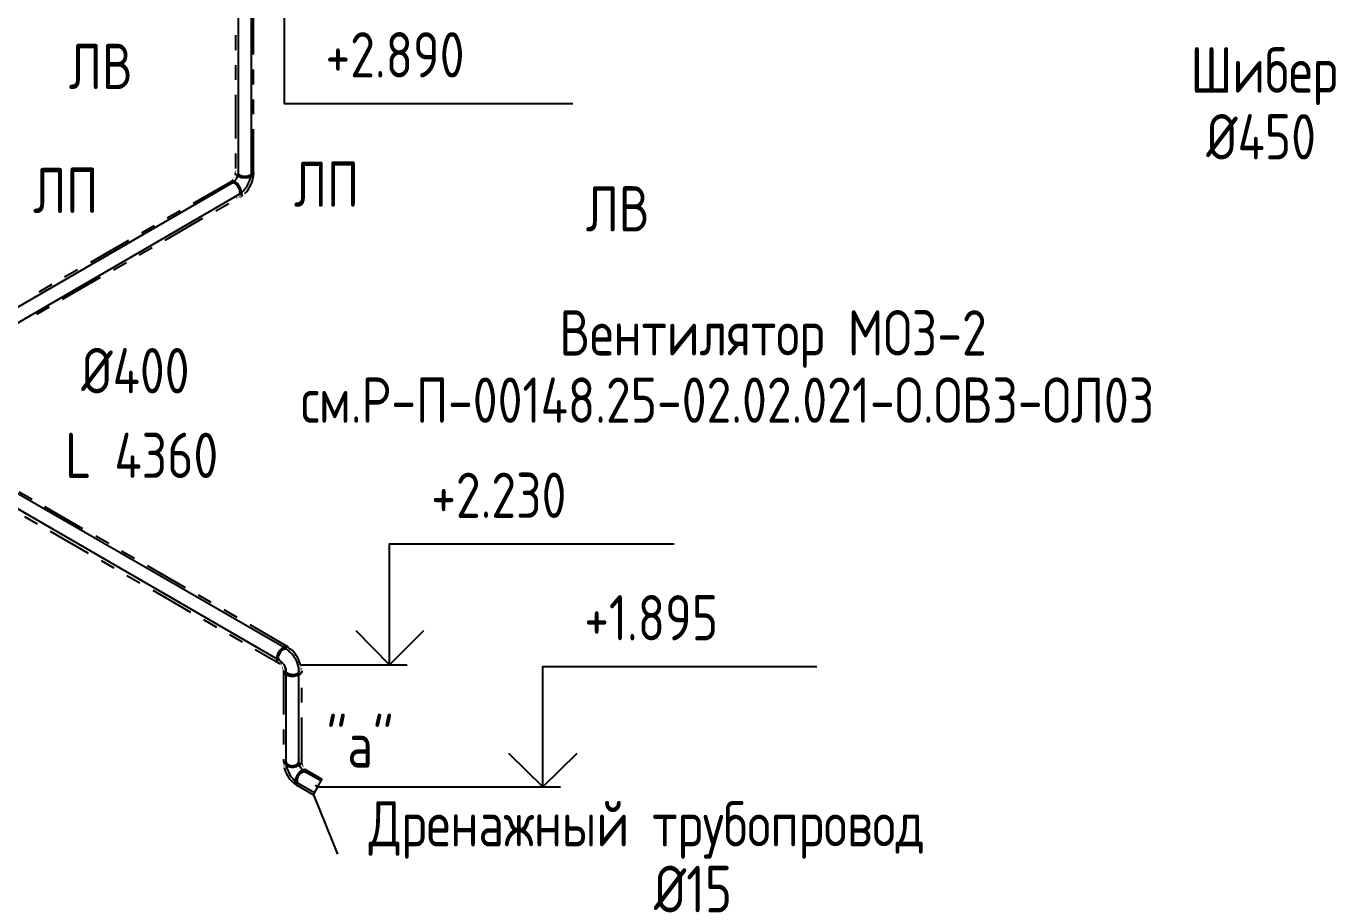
# Model space of a CAD drawing. Header units: metres. Extents: x 20 to 415, y 5 to 292.
# Drawn here: x 256.4 to 286.45, y 145.91 to 165.92 of the extents above; entities that cross this region are included whole.
import ezdxf

# ---------------------------------------------------------------- set-up
doc = ezdxf.new("R2010")
doc.units = ezdxf.units.M
for name, color, linetype in [('ИЗОЛЯЦИЯ', 3, 'Continuous'), ('ОБОЗНАЧЕНИЯ', 7, 'Continuous'), ('ТРУБОПРОВОД', 5, 'Continuous')]:
    doc.layers.add(name, color=color, linetype=linetype)
doc.styles.add('GOST', font='isocpeur.ttf')

msp = doc.modelspace()

# ---------------------------------------------------------------- linework, layer by layer
at = {"layer": 'ИЗОЛЯЦИЯ'}
for points in [[(261.617, 165.266), (261.617, 166.272)], [(261.198, 165.712), (261.198, 165.37)], [(261.198, 165.028), (261.198, 164.686)], [(261.617, 164.582), (261.617, 164.924)], [(261.198, 164.344), (261.198, 163.338)], [(261.617, 163.898), (261.617, 164.24)], [(261.617, 162.551), (261.617, 163.556)], [(261.198, 162.996), (261.198, 162.654)], [(261.229, 162.615), (261.23, 162.615)], [(261.239, 162.622), (261.241, 162.622)], [(261.251, 162.629), (261.253, 162.629)], [(261.567, 162.634), (261.569, 162.634)], [(261.577, 162.629), (261.578, 162.629)], [(261.585, 162.622), (261.587, 162.622)], [(261.593, 162.615), (261.594, 162.615)], [(261.098, 162.349), (260.226, 161.849)], [(261.055, 162.317), (261.057, 162.317)], [(261.06, 162.326), (261.062, 162.326)], [(261.066, 162.334), (261.067, 162.334)], [(261.072, 162.341), (261.074, 162.341)], [(261.08, 162.346), (261.081, 162.346)], [(261.088, 162.348), (261.09, 162.348)], [(261.098, 162.366), (261.098, 162.349)], [(261.098, 162.349), (261.099, 162.349)], [(261.1, 162.366), (261.101, 162.366)], [(261.101, 162.367), (261.103, 162.367)], [(261.104, 162.367), (261.105, 162.367)], [(261.106, 162.368), (261.108, 162.368)], [(261.109, 162.37), (261.11, 162.37)], [(261.111, 162.372), (261.112, 162.372)], [(261.113, 162.375), (261.114, 162.375)], [(261.114, 162.383), (261.116, 162.383)], [(261.114, 162.378), (261.116, 162.378)], [(261.133, 162.36), (261.114, 162.357)], [(261.114, 162.357), (261.116, 162.357)], [(261.125, 162.389), (261.126, 162.389)], [(261.154, 162.358), (261.133, 162.36)], [(261.134, 162.399), (261.136, 162.399)], [(261.144, 162.41), (261.146, 162.41)], [(261.154, 162.423), (261.155, 162.423)], [(261.176, 162.352), (261.154, 162.358)], [(261.163, 162.437), (261.164, 162.437)], [(261.171, 162.453), (261.173, 162.453)], [(261.198, 162.341), (261.176, 162.352)], [(261.179, 162.469), (261.181, 162.469)], [(261.186, 162.485), (261.188, 162.485)], [(261.193, 162.502), (261.194, 162.502)], [(261.198, 162.551), (261.2, 162.551)], [(261.201, 162.531), (261.198, 162.551)], [(261.198, 162.551), (261.2, 162.551)], [(261.198, 162.534), (261.2, 162.534)], [(261.198, 162.533), (261.2, 162.533)], [(261.198, 162.532), (261.2, 162.532)], [(261.198, 162.53), (261.2, 162.53)], [(261.198, 162.528), (261.2, 162.528)], [(261.198, 162.525), (261.2, 162.525)], [(261.198, 162.523), (261.2, 162.523)], [(261.198, 162.521), (261.2, 162.521)], [(261.198, 162.519), (261.2, 162.519)], [(261.198, 162.518), (261.2, 162.518)], [(261.198, 162.517), (261.2, 162.517)], [(261.221, 162.326), (261.198, 162.341)], [(261.199, 162.561), (261.2, 162.561)], [(261.2, 162.57), (261.202, 162.57)], [(261.21, 162.513), (261.201, 162.531)], [(261.203, 162.58), (261.205, 162.58)], [(261.207, 162.59), (261.209, 162.59)], [(261.223, 162.496), (261.21, 162.513)], [(261.213, 162.599), (261.215, 162.599)], [(261.22, 162.607), (261.222, 162.607)], [(261.243, 162.308), (261.221, 162.326)], [(261.241, 162.48), (261.223, 162.496)], [(261.263, 162.467), (261.241, 162.48)], [(261.289, 162.455), (261.263, 162.467)], [(261.317, 162.446), (261.289, 162.455)], [(261.348, 162.439), (261.317, 162.446)], [(261.381, 162.435), (261.348, 162.439)], [(261.416, 162.433), (261.381, 162.435)], [(261.45, 162.435), (261.416, 162.433)], [(261.482, 162.439), (261.45, 162.435)], [(261.511, 162.446), (261.482, 162.439)], [(261.538, 162.455), (261.511, 162.446)], [(261.561, 162.467), (261.538, 162.455)], [(261.554, 162.28), (261.573, 162.325)], [(261.58, 162.48), (261.561, 162.467)], [(261.573, 162.325), (261.589, 162.371)], [(261.589, 162.371), (261.601, 162.419)], [(261.608, 162.513), (261.596, 162.496)], [(261.596, 162.496), (261.598, 162.496)], [(261.599, 162.607), (261.601, 162.607)], [(261.601, 162.419), (261.611, 162.467)], [(261.605, 162.599), (261.606, 162.599)], [(261.615, 162.531), (261.608, 162.513)], [(261.609, 162.59), (261.611, 162.59)], [(261.611, 162.467), (261.617, 162.517)], [(261.613, 162.58), (261.615, 162.58)], [(261.615, 162.57), (261.617, 162.57)], [(261.617, 162.551), (261.615, 162.531)], [(261.617, 162.561), (261.619, 162.561)], [(261.617, 162.546), (261.619, 162.546)], [(261.617, 162.541), (261.619, 162.541)], [(261.617, 162.536), (261.619, 162.536)], [(261.617, 162.532), (261.619, 162.532)], [(261.617, 162.528), (261.619, 162.528)], [(261.617, 162.524), (261.619, 162.524)], [(261.617, 162.521), (261.619, 162.521)], [(261.617, 162.519), (261.619, 162.519)], [(261.617, 162.518), (261.619, 162.518)], [(261.617, 162.517), (261.619, 162.517)], [(261.048, 162.28), (261.05, 162.28)], [(261.05, 162.294), (261.051, 162.294)], [(261.052, 162.306), (261.054, 162.306)], [(261.264, 162.286), (261.243, 162.308)], [(261.282, 162.261), (261.264, 162.286)], [(261.299, 162.232), (261.282, 162.261)], [(261.313, 162.202), (261.299, 162.232)], [(261.299, 161.997), (261.317, 162.009)], [(261.325, 162.172), (261.313, 162.202)], [(261.317, 162.009), (261.318, 162.009)], [(261.334, 162.143), (261.325, 162.172)], [(261.327, 162.009), (261.329, 162.009)], [(261.329, 162.025), (261.338, 162.044)], [(261.34, 162.116), (261.334, 162.143)], [(261.338, 162.044), (261.342, 162.066)], [(261.343, 162.09), (261.34, 162.116)], [(261.34, 162.017), (261.342, 162.017)], [(261.342, 162.066), (261.343, 162.09)], [(261.352, 162.025), (261.354, 162.025)], [(261.364, 162.033), (261.366, 162.033)], [(261.375, 162.042), (261.377, 162.042)], [(261.385, 162.052), (261.387, 162.052)], [(261.396, 162.061), (261.398, 162.061)], [(261.406, 162.071), (261.408, 162.071)], [(261.416, 162.081), (261.45, 162.117)], [(261.45, 162.117), (261.481, 162.155)], [(261.481, 162.155), (261.508, 162.196)], [(261.508, 162.196), (261.533, 162.237)], [(261.533, 162.237), (261.554, 162.28)], [(260.75, 161.681), (261.046, 161.852)], [(261.198, 161.997), (261.2, 161.997)], [(261.208, 161.993), (261.21, 161.993)], [(261.218, 161.989), (261.22, 161.989)], [(261.228, 161.987), (261.23, 161.987)], [(261.239, 161.985), (261.24, 161.985)], [(261.249, 161.985), (261.25, 161.985)], [(261.259, 161.985), (261.26, 161.985)], [(261.269, 161.987), (261.27, 161.987)], [(261.279, 161.989), (261.28, 161.989)], [(261.289, 161.993), (261.29, 161.993)], [(261.299, 161.997), (261.301, 161.997)], [(261.313, 162.003), (261.315, 162.003)], [(259.583, 161.007), (260.454, 161.51)], [(259.929, 161.678), (259.633, 161.508)], [(259.336, 161.337), (259.04, 161.167)], [(258.743, 160.997), (257.871, 160.496)], [(258.991, 160.666), (259.287, 160.836)], [(257.575, 160.326), (257.278, 160.155)], [(258.398, 160.324), (258.695, 160.495)], [(256.982, 159.985), (256.685, 159.815)], [(257.231, 159.65), (258.102, 160.153)], [(256.639, 159.308), (256.935, 159.479)], [(256.53, 155.053), (256.234, 155.224)], [(257.698, 154.381), (256.826, 154.883)], [(256.354, 154.664), (256.651, 154.493)], [(256.947, 154.323), (257.818, 153.82)], [(258.291, 154.04), (257.994, 154.21)], [(258.115, 153.65), (258.411, 153.479)], [(258.884, 153.699), (258.587, 153.869)], [(258.707, 153.308), (259.003, 153.138)], [(260.052, 153.027), (259.18, 153.528)], [(259.3, 152.967), (260.171, 152.465)], [(260.644, 152.686), (260.348, 152.856)], [(261.237, 152.344), (260.941, 152.515)], [(260.467, 152.294), (260.764, 152.123)], [(262.405, 151.672), (261.534, 152.174)], [(261.06, 151.953), (261.356, 151.782)], [(261.653, 151.611), (262.187, 151.303)], [(262.164, 151.496), (262.154, 151.471)], [(262.163, 151.478), (262.174, 151.508)], [(262.176, 151.519), (262.164, 151.496)], [(262.174, 151.508), (262.187, 151.538)], [(262.188, 151.542), (262.176, 151.519)], [(262.187, 151.538), (262.208, 151.567)], [(262.201, 151.562), (262.188, 151.542)], [(262.215, 151.582), (262.201, 151.562)], [(262.208, 151.567), (262.229, 151.594)], [(262.229, 151.6), (262.215, 151.582)], [(262.229, 151.594), (262.251, 151.618)], [(262.243, 151.617), (262.245, 151.617)], [(262.251, 151.618), (262.274, 151.638)], [(262.258, 151.631), (262.259, 151.631)], [(262.273, 151.644), (262.274, 151.644)], [(262.274, 151.638), (262.296, 151.655)], [(262.288, 151.655), (262.289, 151.655)], [(262.296, 151.655), (262.319, 151.668)], [(262.302, 151.66), (262.304, 151.66)], [(262.316, 151.665), (262.318, 151.665)], [(262.319, 151.668), (262.341, 151.677)], [(262.329, 151.67), (262.331, 151.67)], [(262.341, 151.677), (262.363, 151.681)], [(262.341, 151.673), (262.343, 151.673)], [(262.353, 151.676), (262.355, 151.676)], [(262.363, 151.681), (262.385, 151.679)], [(262.364, 151.678), (262.366, 151.678)], [(262.374, 151.679), (262.376, 151.679)], [(262.385, 151.679), (262.405, 151.672)], [(262.385, 151.678), (262.387, 151.678)], [(262.395, 151.676), (262.397, 151.676)], [(262.405, 151.672), (262.407, 151.672)], [(262.405, 151.672), (262.407, 151.672)], [(262.406, 151.668), (262.407, 151.668)], [(262.407, 151.664), (262.409, 151.664)], [(262.409, 151.661), (262.411, 151.661)], [(262.41, 151.666), (262.412, 151.666)], [(262.41, 151.666), (262.412, 151.666)], [(262.412, 151.658), (262.414, 151.658)], [(262.415, 151.658), (262.417, 151.658)], [(262.415, 151.658), (262.417, 151.658)], [(262.416, 151.655), (262.417, 151.655)], [(262.42, 151.653), (262.421, 151.653)], [(262.42, 151.649), (262.421, 151.649)], [(262.42, 151.649), (262.422, 151.649)], [(262.424, 151.65), (262.426, 151.65)], [(262.424, 151.639), (262.426, 151.639)], [(262.424, 151.639), (262.426, 151.639)], [(262.428, 151.628), (262.43, 151.628)], [(262.428, 151.628), (262.43, 151.628)], [(262.429, 151.647), (262.43, 151.647)], [(262.432, 151.617), (262.433, 151.617)], [(262.432, 151.617), (262.433, 151.617)], [(262.434, 151.643), (262.435, 151.643)], [(262.435, 151.605), (262.436, 151.605)], [(262.435, 151.605), (262.436, 151.605)], [(262.437, 151.593), (262.439, 151.593)], [(262.437, 151.593), (262.439, 151.593)], [(262.438, 151.582), (262.44, 151.582)], [(262.438, 151.582), (262.44, 151.582)], [(262.473, 151.612), (262.439, 151.639)], [(262.439, 151.639), (262.44, 151.639)], [(262.439, 151.572), (262.44, 151.572)], [(262.507, 151.581), (262.473, 151.612)], [(262.538, 151.547), (262.507, 151.581)], [(262.568, 151.51), (262.538, 151.547)], [(262.596, 151.471), (262.568, 151.51)], [(262.148, 151.423), (262.147, 151.401)], [(262.147, 151.401), (262.149, 151.381)], [(262.15, 151.446), (262.148, 151.423)], [(262.149, 151.381), (262.152, 151.362)], [(262.154, 151.471), (262.15, 151.446)], [(262.15, 151.396), (262.151, 151.422)], [(262.151, 151.372), (262.15, 151.396)], [(262.151, 151.422), (262.156, 151.449)], [(262.156, 151.35), (262.151, 151.372)], [(262.152, 151.362), (262.153, 151.362)], [(262.156, 151.449), (262.163, 151.478)], [(262.163, 151.331), (262.156, 151.35)], [(262.156, 151.345), (262.158, 151.345)], [(262.162, 151.331), (262.164, 151.331)], [(262.169, 151.319), (262.171, 151.319)], [(262.174, 151.315), (262.175, 151.315)], [(262.178, 151.31), (262.179, 151.31)], [(262.187, 151.303), (262.189, 151.303)], [(262.187, 151.303), (262.189, 151.303)], [(262.187, 151.303), (262.189, 151.303)], [(262.188, 151.303), (262.189, 151.303)], [(262.189, 151.302), (262.191, 151.302)], [(262.191, 151.3), (262.193, 151.3)], [(262.193, 151.299), (262.194, 151.299)], [(262.194, 151.297), (262.196, 151.297)], [(262.197, 151.299), (262.198, 151.299)], [(262.198, 151.295), (262.199, 151.295)], [(262.199, 151.295), (262.201, 151.295)], [(262.202, 151.292), (262.204, 151.292)], [(262.206, 151.295), (262.207, 151.295)], [(262.206, 151.29), (262.208, 151.29)], [(262.207, 151.293), (262.208, 151.293)], [(262.211, 151.288), (262.213, 151.288)], [(262.214, 151.293), (262.216, 151.293)], [(262.214, 151.291), (262.216, 151.291)], [(262.216, 151.287), (262.217, 151.287)], [(262.221, 151.287), (262.222, 151.287)], [(262.222, 151.291), (262.223, 151.291)], [(262.223, 151.291), (262.225, 151.291)], [(262.226, 151.276), (262.228, 151.276)], [(262.229, 151.291), (262.231, 151.291)], [(262.232, 151.291), (262.234, 151.291)], [(262.233, 151.266), (262.234, 151.266)], [(262.237, 151.291), (262.238, 151.291)], [(262.24, 151.256), (262.241, 151.256)], [(262.241, 151.293), (262.243, 151.293)], [(262.245, 151.293), (262.246, 151.293)], [(262.247, 151.246), (262.248, 151.246)], [(262.251, 151.295), (262.253, 151.295)], [(262.253, 151.295), (262.254, 151.295)], [(262.254, 151.236), (262.256, 151.236)], [(262.261, 151.299), (262.263, 151.299)], [(262.261, 151.299), (262.263, 151.299)], [(262.262, 151.226), (262.263, 151.226)], [(262.269, 151.216), (262.271, 151.216)], [(262.271, 151.303), (262.273, 151.303)], [(262.276, 151.206), (262.278, 151.206)], [(262.282, 151.196), (262.284, 151.196)], [(262.621, 151.43), (262.596, 151.471)], [(262.643, 151.387), (262.621, 151.43)], [(262.662, 151.343), (262.643, 151.387)], [(262.657, 151.203), (262.658, 151.203)], [(262.657, 151.203), (262.658, 151.203)], [(262.657, 151.203), (262.658, 151.203)], [(262.657, 151.203), (262.658, 151.203)], [(262.678, 151.298), (262.662, 151.343)], [(262.667, 151.193), (262.668, 151.193)], [(262.667, 151.193), (262.668, 151.193)], [(262.69, 151.253), (262.678, 151.298)], [(262.695, 151.238), (262.697, 151.238)], [(262.7, 151.223), (262.702, 151.223)], [(262.705, 151.208), (262.707, 151.208)], [(262.709, 151.194), (262.711, 151.194)], [(262.288, 151.186), (262.289, 151.186)], [(262.288, 151.181), (262.289, 151.181)], [(262.288, 151.176), (262.289, 151.176)], [(262.288, 151.171), (262.289, 151.171)], [(262.288, 151.166), (262.289, 151.166)], [(262.288, 151.161), (262.289, 151.161)], [(262.288, 151.156), (262.289, 151.156)], [(262.288, 151.151), (262.289, 151.151)], [(262.288, 151.146), (262.289, 151.146)], [(262.288, 151.141), (262.289, 151.141)], [(262.288, 151.136), (262.289, 151.136)], [(262.293, 151.135), (262.294, 151.135)], [(262.296, 151.134), (262.298, 151.134)], [(262.299, 151.132), (262.301, 151.132)], [(262.301, 151.13), (262.303, 151.13)], [(262.303, 151.127), (262.304, 151.127)], [(262.304, 151.125), (262.305, 151.125)], [(262.304, 151.123), (262.306, 151.123)], [(262.305, 151.124), (262.307, 151.124)], [(262.305, 151.124), (262.307, 151.124)], [(262.305, 151.121), (262.306, 151.121)], [(262.305, 151.119), (262.305, 150.113)], [(262.307, 151.099), (262.305, 151.119)], [(262.305, 151.119), (262.306, 151.119)], [(262.305, 151.119), (262.306, 151.119)], [(262.305, 151.119), (262.306, 151.119)], [(262.306, 151.104), (262.308, 151.104)], [(262.307, 151.131), (262.308, 151.131)], [(262.307, 151.131), (262.308, 151.131)], [(262.314, 151.079), (262.307, 151.099)], [(262.309, 151.138), (262.31, 151.138)], [(262.309, 151.138), (262.31, 151.138)], [(262.31, 151.089), (262.312, 151.089)], [(262.312, 151.145), (262.313, 151.145)], [(262.312, 151.145), (262.313, 151.145)], [(262.326, 151.06), (262.314, 151.079)], [(262.315, 151.152), (262.317, 151.152)], [(262.315, 151.152), (262.317, 151.152)], [(262.317, 151.075), (262.319, 151.075)], [(262.319, 151.16), (262.321, 151.16)], [(262.319, 151.16), (262.321, 151.16)], [(262.324, 151.167), (262.325, 151.167)], [(262.324, 151.167), (262.325, 151.167)], [(262.342, 151.043), (262.326, 151.06)], [(262.327, 151.061), (262.328, 151.061)], [(262.328, 151.174), (262.33, 151.174)], [(262.328, 151.174), (262.33, 151.174)], [(262.333, 151.18), (262.335, 151.18)], [(262.333, 151.18), (262.335, 151.18)], [(262.338, 151.048), (262.34, 151.048)], [(262.361, 151.027), (262.342, 151.043)], [(262.352, 151.036), (262.353, 151.036)], [(262.384, 151.013), (262.361, 151.027)], [(262.384, 151.016), (262.367, 151.025)], [(262.367, 151.025), (262.369, 151.025)], [(262.402, 151.008), (262.384, 151.016)], [(262.41, 151.001), (262.384, 151.013)], [(262.422, 151.002), (262.402, 151.008)], [(262.44, 150.992), (262.41, 151.001)], [(262.447, 150.997), (262.422, 151.002)], [(262.472, 150.987), (262.44, 150.992)], [(262.472, 150.994), (262.447, 150.997)], [(262.497, 150.992), (262.472, 150.994)], [(262.506, 150.985), (262.472, 150.987)], [(262.521, 150.992), (262.497, 150.992)], [(262.54, 150.987), (262.506, 150.985)], [(262.546, 150.993), (262.521, 150.992)], [(262.573, 150.992), (262.54, 150.987)], [(262.569, 150.997), (262.546, 150.993)], [(262.592, 151.003), (262.569, 150.997)], [(262.605, 151.001), (262.573, 150.992)], [(262.614, 151.011), (262.592, 151.003)], [(262.633, 151.013), (262.605, 151.001)], [(262.636, 151.022), (262.614, 151.011)], [(262.659, 151.027), (262.633, 151.013)], [(262.657, 151.035), (262.636, 151.022)], [(262.681, 151.043), (262.659, 151.027)], [(262.667, 151.041), (262.668, 151.041)], [(262.677, 151.184), (262.678, 151.184)], [(262.677, 151.184), (262.678, 151.184)], [(262.677, 151.047), (262.678, 151.047)], [(262.699, 151.06), (262.681, 151.043)], [(262.686, 151.176), (262.688, 151.176)], [(262.686, 151.176), (262.688, 151.176)], [(262.686, 151.054), (262.688, 151.054)], [(262.695, 151.168), (262.696, 151.168)], [(262.695, 151.168), (262.696, 151.168)], [(262.695, 151.062), (262.696, 151.062)], [(262.712, 151.079), (262.699, 151.06)], [(262.703, 151.161), (262.704, 151.161)], [(262.703, 151.161), (262.704, 151.161)], [(262.703, 151.071), (262.704, 151.071)], [(262.71, 151.153), (262.711, 151.153)], [(262.71, 151.153), (262.711, 151.153)], [(262.71, 151.08), (262.711, 151.08)], [(262.721, 151.099), (262.712, 151.079)], [(262.713, 151.18), (262.715, 151.18)], [(262.715, 151.146), (262.717, 151.146)], [(262.715, 151.146), (262.717, 151.146)], [(262.715, 151.089), (262.717, 151.089)], [(262.717, 151.166), (262.718, 151.166)], [(262.72, 151.153), (262.721, 151.153)], [(262.72, 151.137), (262.722, 151.137)], [(262.72, 151.137), (262.722, 151.137)], [(262.72, 151.099), (262.722, 151.099)], [(262.724, 151.119), (262.721, 151.099)], [(262.722, 151.141), (262.723, 151.141)], [(262.723, 151.129), (262.725, 151.129)], [(262.723, 151.128), (262.724, 151.128)], [(262.723, 151.128), (262.724, 151.128)], [(262.723, 151.109), (262.724, 151.109)], [(262.724, 151.072), (262.724, 151.119)], [(262.724, 151.119), (262.725, 151.119)], [(262.724, 151.119), (262.725, 151.119)], [(262.724, 150.388), (262.724, 150.73)], [(262.724, 149.04), (262.724, 150.046)], [(262.305, 149.771), (262.305, 149.429)], [(262.305, 149.087), (262.305, 149.04)], [(262.323, 149.085), (262.324, 149.085)], [(262.323, 149.085), (262.324, 149.085)], [(262.329, 149.095), (262.331, 149.095)], [(262.329, 149.095), (262.331, 149.095)], [(262.337, 149.104), (262.338, 149.104)], [(262.337, 149.104), (262.338, 149.104)], [(262.345, 149.114), (262.347, 149.114)], [(262.345, 149.114), (262.347, 149.114)], [(262.355, 149.124), (262.357, 149.124)], [(262.355, 149.124), (262.357, 149.124)], [(262.667, 149.114), (262.668, 149.114)], [(262.667, 149.114), (262.668, 149.114)], [(262.677, 149.104), (262.678, 149.104)], [(262.677, 149.104), (262.678, 149.104)], [(262.686, 149.095), (262.688, 149.095)], [(262.686, 149.095), (262.688, 149.095)], [(262.695, 149.085), (262.696, 149.085)], [(262.695, 149.085), (262.696, 149.085)], [(262.305, 149.046), (262.307, 149.046)], [(262.305, 149.046), (262.307, 149.046)], [(262.305, 149.04), (262.307, 149.021)], [(262.305, 149.04), (262.306, 149.04)], [(262.305, 149.04), (262.307, 149.021)], [(262.305, 149.025), (262.306, 149.025)], [(262.305, 149.01), (262.306, 149.01)], [(262.305, 148.995), (262.307, 148.995)], [(262.306, 148.98), (262.307, 148.98)], [(262.307, 149.052), (262.308, 149.052)], [(262.307, 149.052), (262.308, 149.052)], [(262.307, 149.021), (262.314, 149.001)], [(262.307, 149.021), (262.314, 149.001)], [(262.307, 148.965), (262.308, 148.965)], [(262.308, 148.95), (262.31, 148.95)], [(262.309, 149.06), (262.311, 149.06)], [(262.309, 149.06), (262.311, 149.06)], [(262.31, 148.935), (262.312, 148.935)], [(262.313, 149.068), (262.314, 149.068)], [(262.313, 149.068), (262.314, 149.068)], [(262.313, 148.92), (262.315, 148.92)], [(262.314, 149.001), (262.326, 148.982)], [(262.314, 149.001), (262.326, 148.982)], [(262.317, 149.076), (262.319, 149.076)], [(262.317, 149.076), (262.319, 149.076)], [(262.317, 148.905), (262.318, 148.905)], [(262.321, 148.89), (262.333, 148.845)], [(262.326, 148.982), (262.342, 148.964)], [(262.326, 148.982), (262.342, 148.964)], [(262.333, 148.845), (262.349, 148.8)], [(262.342, 148.964), (262.361, 148.948)], [(262.342, 148.964), (262.361, 148.948)], [(262.349, 148.8), (262.369, 148.756)], [(262.361, 148.948), (262.384, 148.934)], [(262.361, 148.948), (262.384, 148.934)], [(262.384, 148.934), (262.41, 148.923)], [(262.384, 148.934), (262.41, 148.923)], [(262.41, 148.923), (262.44, 148.914)], [(262.41, 148.923), (262.44, 148.914)], [(262.44, 148.914), (262.472, 148.908)], [(262.44, 148.914), (262.472, 148.908)], [(262.472, 148.908), (262.506, 148.906)], [(262.472, 148.908), (262.506, 148.906)], [(262.506, 148.906), (262.54, 148.908)], [(262.506, 148.906), (262.54, 148.908)], [(262.54, 148.908), (262.573, 148.914)], [(262.54, 148.908), (262.573, 148.914)], [(262.573, 148.914), (262.605, 148.923)], [(262.573, 148.914), (262.605, 148.923)], [(262.605, 148.923), (262.633, 148.934)], [(262.605, 148.923), (262.633, 148.934)], [(262.633, 148.934), (262.659, 148.948)], [(262.633, 148.934), (262.659, 148.948)], [(262.658, 148.776), (262.679, 148.798)], [(262.679, 148.798), (262.658, 148.776)], [(262.659, 148.948), (262.681, 148.964)], [(262.659, 148.948), (262.681, 148.964)], [(262.679, 148.798), (262.701, 148.816)], [(262.701, 148.816), (262.679, 148.798)], [(262.681, 148.964), (262.699, 148.982)], [(262.681, 148.964), (262.699, 148.982)], [(262.699, 148.982), (262.712, 149.001)], [(262.699, 148.982), (262.712, 149.001)], [(262.701, 148.816), (262.724, 148.831)], [(262.724, 148.831), (262.701, 148.816)], [(262.703, 149.076), (262.704, 149.076)], [(262.703, 149.076), (262.704, 149.076)], [(262.71, 149.068), (262.711, 149.068)], [(262.71, 149.068), (262.711, 149.068)], [(262.712, 149.001), (262.721, 149.021)], [(262.712, 149.001), (262.721, 149.021)], [(262.715, 149.06), (262.717, 149.06)], [(262.715, 149.06), (262.717, 149.06)], [(262.72, 149.052), (262.722, 149.052)], [(262.72, 149.052), (262.722, 149.052)], [(262.721, 149.021), (262.724, 149.04)], [(262.721, 149.021), (262.724, 149.04)], [(262.723, 149.046), (262.724, 149.046)], [(262.723, 149.046), (262.724, 149.046)], [(262.724, 149.04), (262.725, 149.04)], [(262.724, 149.023), (262.724, 149.04)], [(262.724, 149.04), (262.725, 149.04)], [(262.724, 149.022), (262.725, 149.022)], [(262.724, 149.02), (262.725, 149.02)], [(262.724, 149.018), (262.725, 149.018)], [(262.724, 149.015), (262.725, 149.015)], [(262.724, 149.013), (262.725, 149.013)], [(262.724, 149.011), (262.725, 149.011)], [(262.724, 149.009), (262.725, 149.009)], [(262.724, 149.007), (262.725, 149.007)], [(262.724, 149.007), (262.725, 149.007)], [(262.724, 149.002), (262.725, 149.002)], [(262.724, 148.997), (262.725, 148.997)], [(262.724, 148.992), (262.726, 148.992)], [(262.724, 148.831), (262.746, 148.841)], [(262.746, 148.841), (262.724, 148.831)], [(262.725, 148.988), (262.726, 148.988)], [(262.726, 148.984), (262.727, 148.984)], [(262.727, 148.98), (262.729, 148.98)], [(262.729, 148.977), (262.731, 148.977)], [(262.732, 148.975), (262.734, 148.975)], [(262.736, 148.974), (262.738, 148.974)], [(262.74, 148.973), (262.742, 148.973)], [(262.741, 148.959), (262.743, 148.959)], [(262.744, 148.945), (262.746, 148.945)], [(262.746, 148.841), (262.768, 148.848)], [(262.768, 148.848), (262.746, 148.841)], [(262.749, 148.933), (262.75, 148.933)], [(262.754, 148.921), (262.756, 148.921)], [(262.761, 148.911), (262.763, 148.911)], [(262.768, 148.848), (262.789, 148.85)], [(262.789, 148.85), (262.768, 148.848)], [(262.769, 148.901), (262.771, 148.901)], [(262.778, 148.892), (262.78, 148.892)], [(262.788, 148.885), (262.789, 148.885)], [(262.789, 148.85), (262.808, 148.847)], [(262.808, 148.847), (262.789, 148.85)], [(262.797, 148.878), (262.799, 148.878)], [(262.807, 148.873), (262.809, 148.873)], [(262.808, 148.868), (262.81, 148.868)], [(262.808, 148.847), (262.809, 148.847)], [(262.809, 148.863), (262.811, 148.863)], [(262.811, 148.858), (262.813, 148.858)], [(262.813, 148.854), (262.815, 148.854)], [(262.816, 148.85), (262.818, 148.85)], [(262.818, 148.846), (262.82, 148.846)], [(262.82, 148.843), (262.822, 148.843)], [(262.822, 148.841), (262.824, 148.841)], [(262.824, 148.84), (262.825, 148.84)], [(262.824, 148.839), (262.826, 148.839)], [(262.824, 148.839), (262.826, 148.839)], [(263.193, 148.621), (262.824, 148.839)], [(262.824, 148.839), (262.826, 148.839)], [(262.834, 148.834), (262.835, 148.834)], [(262.834, 148.834), (262.835, 148.834)], [(262.842, 148.827), (262.844, 148.827)], [(262.842, 148.827), (262.844, 148.827)], [(262.85, 148.82), (262.852, 148.82)], [(262.85, 148.82), (262.852, 148.82)], [(262.856, 148.812), (262.858, 148.812)], [(262.856, 148.812), (262.858, 148.812)], [(262.862, 148.804), (262.864, 148.804)], [(262.862, 148.804), (262.864, 148.804)], [(262.866, 148.795), (262.868, 148.795)], [(262.866, 148.795), (262.868, 148.795)], [(262.87, 148.785), (262.872, 148.785)], [(262.87, 148.785), (262.872, 148.785)], [(262.369, 148.756), (262.392, 148.713)], [(262.392, 148.713), (262.418, 148.672)], [(262.418, 148.672), (262.447, 148.633)], [(262.447, 148.633), (262.479, 148.596)], [(262.479, 148.596), (262.513, 148.562)], [(262.513, 148.562), (262.55, 148.531)], [(262.55, 148.531), (262.59, 148.504)], [(262.573, 148.58), (262.575, 148.606)], [(262.575, 148.606), (262.573, 148.58)], [(262.575, 148.556), (262.573, 148.58)], [(262.573, 148.58), (262.575, 148.556)], [(262.575, 148.606), (262.581, 148.633)], [(262.581, 148.633), (262.575, 148.606)], [(262.581, 148.534), (262.575, 148.556)], [(262.575, 148.556), (262.581, 148.534)], [(262.581, 148.633), (262.591, 148.662)], [(262.591, 148.662), (262.581, 148.633)], [(262.591, 148.515), (262.581, 148.534)], [(262.581, 148.534), (262.591, 148.515)], [(262.59, 148.504), (262.591, 148.504)], [(262.59, 148.5), (262.592, 148.5)], [(262.591, 148.662), (262.605, 148.692)], [(262.605, 148.692), (262.591, 148.662)], [(262.591, 148.515), (262.593, 148.515)], [(262.591, 148.496), (262.593, 148.496)], [(262.594, 148.493), (262.595, 148.493)], [(262.597, 148.491), (262.598, 148.491)], [(262.6, 148.489), (262.602, 148.489)], [(262.604, 148.488), (262.606, 148.488)], [(262.605, 148.692), (262.623, 148.722)], [(262.623, 148.722), (262.605, 148.692)], [(262.623, 148.487), (262.605, 148.499)], [(262.605, 148.499), (262.607, 148.499)], [(262.605, 148.499), (262.623, 148.487)], [(262.608, 148.488), (262.61, 148.488)], [(262.613, 148.487), (262.615, 148.487)], [(262.618, 148.487), (262.62, 148.487)], [(262.623, 148.722), (262.64, 148.751)], [(262.64, 148.751), (262.623, 148.722)], [(262.623, 148.487), (262.992, 148.269)], [(262.623, 148.487), (262.625, 148.487)], [(262.629, 148.483), (262.631, 148.483)], [(262.629, 148.483), (262.631, 148.483)], [(262.64, 148.751), (262.658, 148.776)], [(262.658, 148.776), (262.64, 148.751)], [(262.713, 148.483), (262.715, 148.483)], [(262.713, 148.483), (262.715, 148.483)], [(262.724, 148.487), (262.725, 148.487)], [(262.872, 148.775), (262.874, 148.775)], [(262.872, 148.775), (262.874, 148.775)], [(262.874, 148.766), (262.876, 148.766)], [(262.874, 148.766), (262.876, 148.766)], [(262.874, 148.756), (262.876, 148.756)], [(262.637, 148.479), (262.638, 148.479)], [(262.637, 148.479), (262.638, 148.479)], [(262.646, 148.477), (262.648, 148.477)], [(262.646, 148.477), (262.648, 148.477)], [(262.656, 148.475), (262.658, 148.475)], [(262.656, 148.475), (262.658, 148.475)], [(262.667, 148.475), (262.669, 148.475)], [(262.667, 148.475), (262.669, 148.475)], [(262.679, 148.475), (262.68, 148.475)], [(262.679, 148.475), (262.68, 148.475)], [(262.69, 148.477), (262.692, 148.477)], [(262.69, 148.477), (262.692, 148.477)], [(262.702, 148.479), (262.703, 148.479)], [(262.702, 148.479), (262.703, 148.479)]]:
    msp.add_lwpolyline(points, dxfattribs=at)
at = {"layer": 'ОБОЗНАЧЕНИЯ'}
for points in [[(262.321, 166.925), (262.321, 164.143), (268.942, 164.143)], [(264.735, 151.253), (264.735, 154.036), (271.272, 154.036)], [(263.964, 152.041), (264.735, 151.253), (265.523, 152.041)], [(262.69, 151.253), (265.137, 151.253)], [(268.255, 148.454), (268.255, 151.22), (274.541, 151.22)], [(267.467, 149.225), (268.255, 148.454), (269.043, 149.225)], [(262.992, 148.269), (263.193, 148.638)], [(262.992, 148.269), (263.545, 146.912)], [(263.092, 148.454), (268.657, 148.454)]]:
    msp.add_lwpolyline(points, dxfattribs=at)
at = {"layer": 'ТРУБОПРОВОД'}
for points in [[(261.265, 167.06), (261.265, 162.551)], [(261.567, 162.551), (261.567, 167.06)], [(261.114, 162.316), (254.812, 158.662)], [(261.265, 162.551), (261.265, 162.55), (261.265, 162.549), (261.265, 162.547), (261.265, 162.545), (261.265, 162.542), (261.265, 162.54), (261.265, 162.537), (261.265, 162.536), (261.265, 162.534), (261.265, 162.534), (261.261, 162.528), (261.257, 162.522), (261.254, 162.515), (261.251, 162.507), (261.249, 162.498), (261.246, 162.489), (261.243, 162.48), (261.24, 162.47), (261.236, 162.46), (261.232, 162.45), (261.226, 162.439), (261.22, 162.428), (261.213, 162.416), (261.206, 162.404), (261.198, 162.391), (261.191, 162.379), (261.184, 162.367), (261.177, 162.355), (261.17, 162.343), (261.165, 162.333), (261.16, 162.332), (261.155, 162.331), (261.15, 162.329), (261.146, 162.327), (261.142, 162.324), (261.138, 162.322), (261.135, 162.32), (261.133, 162.318), (261.132, 162.316), (261.131, 162.316), (261.131, 162.316), (261.13, 162.316), (261.128, 162.316), (261.125, 162.316), (261.123, 162.316), (261.12, 162.316), (261.118, 162.316), (261.116, 162.316), (261.115, 162.316), (261.114, 162.316)], [(261.265, 162.048), (261.279, 162.055), (261.289, 162.065), (261.297, 162.079), (261.302, 162.095), (261.303, 162.113), (261.302, 162.132), (261.297, 162.153), (261.289, 162.174), (261.279, 162.195), (261.265, 162.215), (261.254, 162.239), (261.242, 162.26), (261.228, 162.277), (261.212, 162.292), (261.196, 162.303), (261.18, 162.312), (261.163, 162.317), (261.146, 162.32), (261.13, 162.319), (261.114, 162.316)], [(261.265, 162.048), (261.31, 162.076), (261.351, 162.109), (261.39, 162.147), (261.426, 162.189), (261.458, 162.234), (261.486, 162.282), (261.51, 162.331), (261.529, 162.382), (261.542, 162.433), (261.55, 162.484), (261.555, 162.489), (261.559, 162.494), (261.561, 162.499), (261.564, 162.505), (261.565, 162.511), (261.566, 162.517), (261.567, 162.525), (261.567, 162.532), (261.567, 162.541), (261.567, 162.551)], [(261.567, 162.551), (261.565, 162.536), (261.559, 162.523), (261.55, 162.51), (261.538, 162.499), (261.523, 162.49), (261.506, 162.482), (261.486, 162.475), (261.464, 162.471), (261.441, 162.468), (261.416, 162.467), (261.392, 162.468), (261.368, 162.471), (261.347, 162.475), (261.327, 162.482), (261.309, 162.49), (261.294, 162.499), (261.282, 162.51), (261.273, 162.523), (261.267, 162.536), (261.265, 162.551)], [(254.879, 158.343), (261.265, 162.048)], [(262.372, 151.622), (254.728, 156.03)], [(254.628, 155.745), (262.221, 151.354)], [(262.288, 151.605), (262.277, 151.599), (262.266, 151.591), (262.254, 151.581), (262.243, 151.57), (262.231, 151.557), (262.22, 151.542), (262.21, 151.526), (262.201, 151.509), (262.193, 151.491), (262.187, 151.471), (262.183, 151.456), (262.181, 151.441), (262.181, 151.427), (262.182, 151.413), (262.185, 151.4), (262.19, 151.388), (262.196, 151.377), (262.203, 151.368), (262.211, 151.36), (262.221, 151.354)], [(262.221, 151.354), (262.207, 151.361), (262.197, 151.371), (262.189, 151.385), (262.185, 151.401), (262.183, 151.419), (262.185, 151.438), (262.189, 151.459), (262.197, 151.48), (262.207, 151.501), (262.221, 151.521), (262.232, 151.545), (262.245, 151.565), (262.259, 151.583), (262.274, 151.598), (262.29, 151.609), (262.307, 151.618), (262.323, 151.623), (262.34, 151.626), (262.356, 151.625), (262.372, 151.622)], [(262.372, 151.622), (262.366, 151.622), (262.36, 151.622), (262.352, 151.621), (262.345, 151.621), (262.336, 151.62), (262.327, 151.618), (262.317, 151.616), (262.308, 151.613), (262.298, 151.61), (262.288, 151.605)], [(262.657, 151.119), (262.654, 151.166), (262.645, 151.214), (262.631, 151.264), (262.613, 151.315), (262.59, 151.364), (262.562, 151.412), (262.532, 151.458), (262.498, 151.5), (262.461, 151.538), (262.422, 151.572), (262.417, 151.577), (262.412, 151.582), (262.407, 151.587), (262.402, 151.592), (262.397, 151.597), (262.392, 151.602), (262.387, 151.607), (262.382, 151.612), (262.377, 151.617), (262.372, 151.622)], [(262.221, 151.354), (262.221, 151.353), (262.223, 151.352), (262.225, 151.35), (262.228, 151.347), (262.231, 151.343), (262.235, 151.339), (262.24, 151.335), (262.244, 151.33), (262.249, 151.325), (262.254, 151.32), (262.269, 151.309), (262.282, 151.296), (262.295, 151.282), (262.307, 151.266), (262.317, 151.249), (262.327, 151.231), (262.335, 151.212), (262.343, 151.193), (262.349, 151.173), (262.355, 151.152), (262.355, 151.152), (262.355, 151.151), (262.355, 151.148), (262.355, 151.146), (262.355, 151.142), (262.355, 151.138), (262.355, 151.134), (262.355, 151.129), (262.355, 151.124), (262.355, 151.119)], [(262.355, 151.119), (262.355, 149.04)], [(262.657, 151.119), (262.655, 151.104), (262.649, 151.089), (262.64, 151.075), (262.628, 151.062), (262.612, 151.05), (262.595, 151.039), (262.575, 151.031), (262.554, 151.024), (262.53, 151.02), (262.506, 151.018), (262.481, 151.02), (262.458, 151.024), (262.436, 151.031), (262.416, 151.039), (262.399, 151.05), (262.384, 151.062), (262.372, 151.075), (262.363, 151.089), (262.357, 151.104), (262.355, 151.119)], [(262.623, 151.052), (262.607, 151.043), (262.591, 151.036), (262.574, 151.03), (262.557, 151.027), (262.539, 151.025), (262.522, 151.024), (262.504, 151.025), (262.487, 151.027), (262.471, 151.031), (262.455, 151.035), (262.436, 151.04), (262.419, 151.046), (262.404, 151.051), (262.391, 151.057), (262.38, 151.064), (262.371, 151.073), (262.364, 151.082), (262.359, 151.093), (262.356, 151.105), (262.355, 151.119)], [(262.657, 151.119), (262.656, 151.109), (262.655, 151.101), (262.653, 151.093), (262.65, 151.086), (262.646, 151.079), (262.642, 151.073), (262.638, 151.067), (262.633, 151.062), (262.628, 151.057), (262.623, 151.052)], [(262.657, 149.04), (262.657, 151.119)], [(262.355, 149.04), (262.357, 149.026), (262.363, 149.011), (262.372, 148.997), (262.384, 148.983), (262.399, 148.971), (262.417, 148.961), (262.436, 148.952), (262.458, 148.946), (262.481, 148.941), (262.506, 148.94), (262.53, 148.941), (262.554, 148.946), (262.575, 148.952), (262.595, 148.961), (262.613, 148.971), (262.628, 148.983), (262.64, 148.997), (262.649, 149.011), (262.655, 149.026), (262.657, 149.04)], [(262.355, 149.04), (262.358, 148.989), (262.366, 148.937), (262.38, 148.884), (262.399, 148.832), (262.422, 148.781), (262.449, 148.732), (262.48, 148.685), (262.514, 148.643), (262.55, 148.604), (262.59, 148.571), (262.595, 148.566), (262.6, 148.561), (262.605, 148.557), (262.61, 148.552), (262.615, 148.548), (262.62, 148.545), (262.625, 148.542), (262.63, 148.539), (262.635, 148.538), (262.64, 148.538)], [(262.355, 149.04), (262.357, 149.026), (262.363, 149.011), (262.372, 148.997), (262.384, 148.983), (262.399, 148.971), (262.417, 148.961), (262.436, 148.952), (262.458, 148.946), (262.481, 148.941), (262.506, 148.94), (262.53, 148.941), (262.554, 148.946), (262.575, 148.952), (262.595, 148.961), (262.613, 148.971), (262.628, 148.983), (262.64, 148.997), (262.649, 149.011), (262.655, 149.026), (262.657, 149.04)], [(262.64, 148.538), (262.631, 148.545), (262.624, 148.555), (262.619, 148.569), (262.616, 148.585), (262.615, 148.603), (262.616, 148.622), (262.619, 148.643), (262.624, 148.664), (262.631, 148.685), (262.64, 148.705), (262.655, 148.725), (262.672, 148.743), (262.689, 148.759), (262.706, 148.773), (262.724, 148.785), (262.741, 148.793), (262.759, 148.798), (262.776, 148.8), (262.792, 148.797), (262.807, 148.789)], [(262.807, 148.789), (262.792, 148.797), (262.776, 148.8), (262.759, 148.798), (262.741, 148.793), (262.724, 148.785), (262.706, 148.773), (262.689, 148.759), (262.672, 148.743), (262.655, 148.725), (262.64, 148.705), (262.631, 148.685), (262.624, 148.664), (262.619, 148.643), (262.616, 148.622), (262.615, 148.603), (262.616, 148.585), (262.619, 148.569), (262.624, 148.555), (262.631, 148.545), (262.64, 148.538)], [(262.807, 148.789), (262.802, 148.794), (262.797, 148.797), (262.792, 148.801), (262.787, 148.803), (262.782, 148.806), (262.777, 148.808), (262.772, 148.811), (262.767, 148.814), (262.762, 148.818), (262.757, 148.823), (262.747, 148.834), (262.736, 148.847), (262.724, 148.861), (262.713, 148.877), (262.703, 148.894), (262.693, 148.912), (262.685, 148.931), (262.679, 148.95), (262.675, 148.97), (262.673, 148.99), (262.669, 148.995), (262.665, 148.999), (262.662, 149.002), (262.66, 149.004), (262.659, 149.007), (262.658, 149.009), (262.657, 149.012), (262.657, 149.015), (262.657, 149.019), (262.657, 149.04)], [(263.176, 148.588), (262.807, 148.789)], [(262.64, 148.538), (263.025, 148.32)], [(263.092, 148.454), (263.025, 148.487)]]:
    msp.add_lwpolyline(points, dxfattribs=at)

# ---------------------------------------------------------------- texts
at = {"layer": 'ОБОЗНАЧЕНИЯ', "style": 'GOST', "width": 0.8}
for s, height, p in [('+2.890', 1.0398, (263.266, 164.742)), ('ЛВ', 1.0398, (257.377, 164.477)), ('Шибер', 1.0398, (283.119, 164.392)), ('%%c450', 1.0398, (283.478, 162.86)), ('ЛП', 1.0398, (256.556, 161.629)), ('ЛП', 1.0398, (262.542, 161.773)), ('ЛВ', 1.0398, (269.24, 161.206)), ('Вентилятор МО3-2', 1.03981, (268.636, 158.358)), ('%%c400', 1.0398, (257.66, 157.489)), ('см.Р-П-00148.25-02.02.021-О.ОВ3-ОЛ03', 1.03981, (262.699, 156.813)), ('L 4360', 1.0398, (257.292, 155.546)), ('+2.230', 1.0398, (265.692, 154.629)), ('+1.895', 1.0398, (269.204, 151.817)), ('"а"', 1.0398, (263.29, 148.896)), ('Дренажный трубопровод', 1.03981, (264.256, 147.086)), ('%%c15', 1.0707, (270.803, 145.571))]:
    msp.add_text(s, height=height, dxfattribs=at).set_placement(p)

doc.saveas('drawing.dxf')
